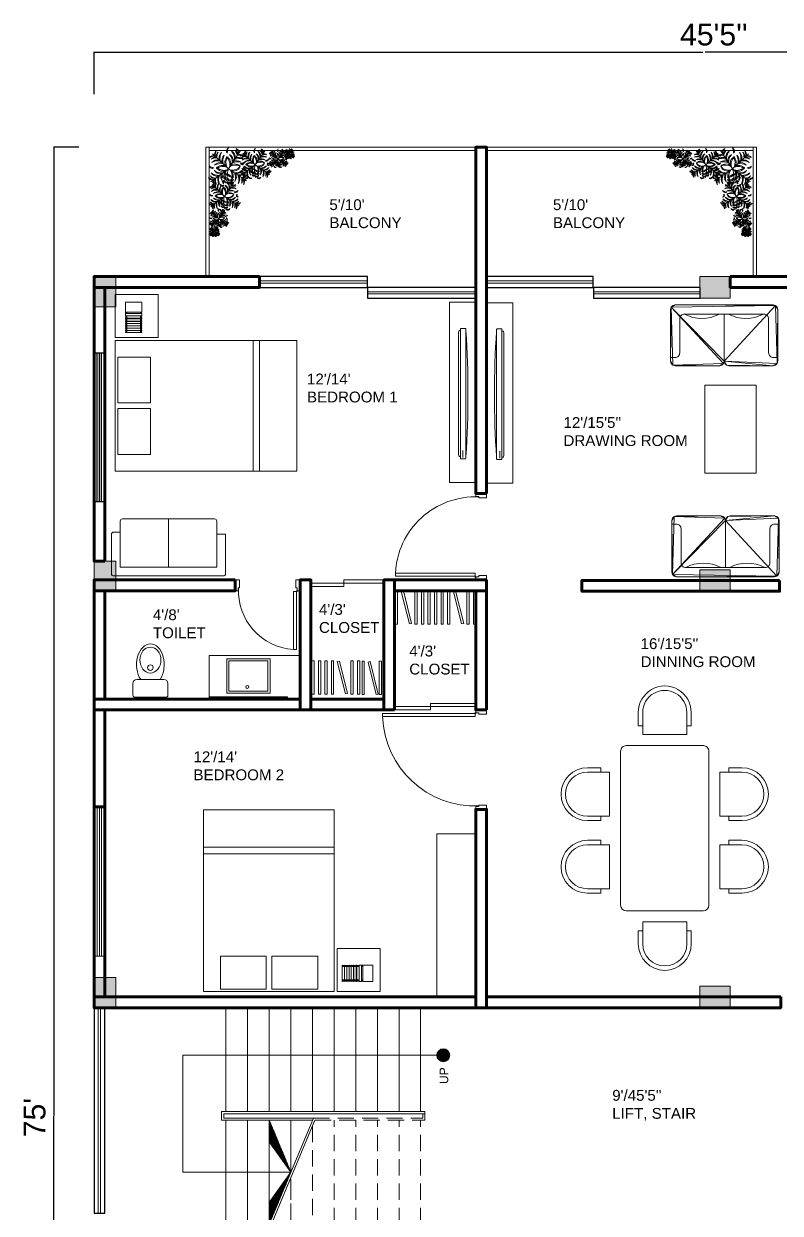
# Model space of a CAD drawing. Header units: feet. Extents: x -557 to 5700, y -423 to 603.
# Drawn here: x -557 to -208, y 53 to 603 of the extents above; entities that cross this region are included whole.
import ezdxf

# ---------------------------------------------------------------- set-up
doc = ezdxf.new("R2010")
doc.units = ezdxf.units.FT
doc.header["$LTSCALE"] = 30
doc.header["$MEASUREMENT"] = 0
doc.linetypes.add('HIDDEN', pattern=[0.375, 0.25, -0.125])
for name, color, linetype, lineweight in [('3 bed', 7, 'Continuous', 0), ('Door', 36, 'Continuous', 18), ('FINAL STRUCTURE', 250, 'Continuous', 0), ('fixture', 8, 'Continuous', 13), ('furniture', 32, 'Continuous', 5), ('NF_16.02.2022', 7, 'Continuous', 0), ('wall', 250, 'Continuous', 100), ('window', 250, 'Continuous', 0)]:
    doc.layers.add(name, color=color, linetype=linetype, lineweight=lineweight)
for name, color, linetype in [('FINAL SHEET', 7, 'Continuous'), ('FUR', 251, 'Continuous'), ('ILLUSTR-FURNITURE', 34, 'Continuous'), ('NOI THAT', 42, 'Continuous')]:
    doc.layers.add(name, color=color, linetype=linetype)
doc.layers.add('FUANITURE_FUAD', color=7, linetype='Continuous', lineweight=15, true_color=0x1a1a1a)
doc.layers.add('typical floor tree', color=7, linetype='Continuous', lineweight=0, true_color=0x5da456)
doc.styles.get("Standard").update_dxf_attribs({"font": 'arial.ttf'})
doc.dimstyles.get("Standard").update_dxf_attribs({"dimtxt": 0.18, "dimasz": 0.18, "dimexe": 0.18, "dimexo": 0.0625, "dimgap": 0.09, "dimtad": 0, "dimtih": 1, "dimtoh": 1, "dimdec": 4, "dimzin": 0, "dimdsep": 46, "dimtxsty": 'Standard', "dimcen": 0.09, "dimadec": 0, "dimazin": 0, "dimtfac": 1, "dimtdec": 4, "dimtofl": 0, "dimtmove": 0, "dimatfit": 3, "dimfxl": 1, "dimtolj": 1, "dimtzin": 0, "dimarcsym": 0})

# ---------------------------------------------------------------- blocks, each defined once
blk = doc.blocks.new('*U58')
blk.add_lwpolyline([(12498290, -555594), (12499540, -555594), (12499540, -555719), (12498290, -555719)], close=True)
at = {"lineweight": 30}
blk.add_lwpolyline([(12498290, -555594), (12498290, -555719), (12499540, -555719), (12499540, -555594)], close=True, dxfattribs=at)
at = {"layer": 'window'}
blk.add_lwpolyline([(12498290, -555644), (12498290, -555669), (12499540, -555669), (12499540, -555644)], close=True, dxfattribs=at)
blk = doc.blocks.new('*U55')
for points in [[(-750, -56.5), (-744, -56.5), (-744, -62.5), (-715, -62.5), (-715, -27.5), (-700, -27.5), (-700, 62.5), (-744, 62.5), (-744, 56.5), (-750, 56.5), (-750, 62.5), (-750, -62.5)], [(0, -56.5), (-6, -56.5), (-6, -62.5), (-35, -62.5), (-35, -27.5), (-50, -27.5), (-50, 62.5), (-6, 62.5), (-6, 56.5), (0, 56.5), (0, 62.5), (0, -62.5)], [(-707.5, -740), (-707.5, -70), (-672.5, -70), (-672.5, -740)]]:
    blk.add_lwpolyline(points, close=True)
blk.add_lwpolyline([(-707.5, -70), (-712.5, -67.5), (-715, -62.5)])
blk.add_circle((-712.5, -67.5), 5)
blk.add_arc((-712.5, -67.5), 673.7, 273.40392, 3.40392)
blk = doc.blocks.new('COMODE')
at = {"layer": 'FUANITURE_FUAD'}
for p, q in [((-9, 6.88), (-9, -6.88)), ((-1, 8.88), (-7, 8.88)), ((0, 7.88), (0, -7.88)), ((-1, -8.88), (-7, -8.88))]:
    blk.add_line(p, q, dxfattribs=at)
blk.add_circle((-14.99, 0), 1.41, dxfattribs=at)
for centre, radius, start, end in [((-7, 6.88), 2, 90, 180), ((-1, 7.88), 1, 0, 90), ((-7, -6.88), 2, 180, 270), ((-1, -7.88), 1, 270, 0)]:
    blk.add_arc(centre, radius, start, end, dxfattribs=at)
blk.add_ellipse((-16.47, 0), major_axis=(-10.53, 0), ratio=0.664933, start_param=3.923136, end_param=8.643235, dxfattribs=at)
blk.add_ellipse((-18.83, 0), major_axis=(-6.57, 0), ratio=0.809373, dxfattribs=at)
blk = doc.blocks.new('*U49')
for points in [[(-42.5, 990), (-42.5, 70), (-77.5, 70), (-77.5, 990)], [(-1000, 56.5), (-994, 56.5), (-994, 62.5), (-965, 62.5), (-965, 27.5), (-950, 27.5), (-950, -62.5), (-994, -62.5), (-994, -56.5), (-1000, -56.5), (-1000, -62.5), (-1000, 62.5)], [(0, 56.5), (-6, 56.5), (-6, 62.5), (-35, 62.5), (-35, 27.5), (-50, 27.5), (-50, -62.5), (-6, -62.5), (-6, -56.5), (0, -56.5), (0, -62.5), (0, 62.5)]]:
    blk.add_lwpolyline(points, close=True)
blk.add_lwpolyline([(-42.5, 70), (-37.5, 67.5), (-35, 62.5)])
blk.add_circle((-37.5, 67.5), 5)
blk.add_arc((-37.5, 67.5), 923.4, 92.48281, 182.48281)
blk = doc.blocks.new('*U54')
for points in [[(-1107.5, 1140), (-1107.5, 70), (-1072.5, 70), (-1072.5, 1140)], [(-1150, 56.5), (-1144, 56.5), (-1144, 62.5), (-1115, 62.5), (-1115, 27.5), (-1100, 27.5), (-1100, -62.5), (-1144, -62.5), (-1144, -56.5), (-1150, -56.5), (-1150, -62.5), (-1150, 62.5)], [(0, 56.5), (-6, 56.5), (-6, 62.5), (-35, 62.5), (-35, 27.5), (-50, 27.5), (-50, -62.5), (-6, -62.5), (-6, -56.5), (0, -56.5), (0, -62.5), (0, 62.5)]]:
    blk.add_lwpolyline(points, close=True)
blk.add_lwpolyline([(-1107.5, 70), (-1112.5, 67.5), (-1115, 62.5)])
blk.add_circle((-1112.5, 67.5), 5)
blk.add_arc((-1112.5, 67.5), 1073.2, 357.86408, 87.86408)
blk = doc.blocks.new('FURN_GEN_035')
at = {"layer": 'FUANITURE_FUAD'}
for p, q in [((-12972.6, 15074.03), (-12912.31, 15074.03)), ((-12972.6, 14990.19), (-12972.6, 15074.03)), ((-12964.86, 15072.84), (-12943.7, 15072.84)), ((-12964.86, 15057.71), (-12964.86, 15072.84)), ((-12943.7, 15072.84), (-12943.7, 15057.71)), ((-12941.09, 15072.84), (-12919.93, 15072.84)), ((-12941.09, 15057.71), (-12941.09, 15072.84)), ((-12919.93, 15072.84), (-12919.93, 15057.71)), ((-12912.31, 15074.03), (-12912.31, 14990.19)), ((-12891.1, 15074.02), (-12910.93, 15074.02)), ((-12910.93, 15074.02), (-12910.93, 15054.18)), ((-12908.63, 15069.05), (-12908.63, 15069.28)), ((-12907.59, 15069.05), (-12907.59, 15069.29)), ((-12907.59, 15069.05), (-12907.59, 15069.28)), ((-12906.55, 15069.05), (-12906.55, 15069.29)), ((-12906.55, 15069.05), (-12906.55, 15069.28)), ((-12905.5, 15069.05), (-12905.5, 15069.29)), ((-12905.5, 15069.04), (-12905.5, 15069.28)), ((-12904.46, 15069.04), (-12904.46, 15069.28)), ((-12904.46, 15069.03), (-12904.46, 15069.27)), ((-12903.42, 15069.03), (-12903.42, 15069.28)), ((-12903.27, 15069.05), (-12903.27, 15069.28)), ((-12902.23, 15069.05), (-12902.23, 15069.29)), ((-12901.9, 15069.28), (-12902.23, 15069.28)), ((-12901.9, 15069.05), (-12901.9, 15069.28)), ((-12900.86, 15069.29), (-12899.76, 15069.29)), ((-12900.86, 15069.05), (-12900.86, 15069.29)), ((-12899.76, 15061.8), (-12899.76, 15069.29)), ((-12899.2, 15069.29), (-12894.5, 15069.29)), ((-12899.2, 15069.05), (-12899.2, 15069.29)), ((-12894.5, 15069.29), (-12894.5, 15061.8)), ((-12891.1, 15054.18), (-12891.1, 15074.02)), ((-12908.63, 15069.05), (-12907.59, 15069.05)), ((-12908.63, 15062.05), (-12908.63, 15069.05)), ((-12908.63, 15068.95), (-12907.59, 15068.95)), ((-12908.63, 15068.86), (-12907.59, 15068.86)), ((-12908.63, 15068.77), (-12907.59, 15068.77)), ((-12908.63, 15068.69), (-12907.59, 15068.69)), ((-12908.63, 15068.64), (-12907.59, 15068.64)), ((-12907.59, 15069.05), (-12906.55, 15069.05)), ((-12907.59, 15062.05), (-12907.59, 15069.05)), ((-12907.59, 15069.05), (-12907.59, 15062.05)), ((-12907.59, 15068.95), (-12906.55, 15068.95)), ((-12907.59, 15068.86), (-12906.55, 15068.86)), ((-12907.59, 15068.77), (-12906.55, 15068.77)), ((-12907.59, 15068.69), (-12906.55, 15068.69)), ((-12907.59, 15068.64), (-12906.55, 15068.64)), ((-12906.55, 15069.05), (-12905.5, 15069.05)), ((-12906.55, 15062.05), (-12906.55, 15069.05)), ((-12906.55, 15069.05), (-12906.55, 15062.05)), ((-12906.55, 15068.95), (-12905.5, 15068.95)), ((-12906.55, 15068.86), (-12905.5, 15068.86)), ((-12906.55, 15068.77), (-12905.5, 15068.77)), ((-12906.55, 15068.69), (-12905.5, 15068.69)), ((-12906.55, 15068.64), (-12905.5, 15068.64)), ((-12905.5, 15069.05), (-12905.5, 15062.05)), ((-12905.5, 15069.04), (-12904.46, 15069.04)), ((-12905.5, 15062.04), (-12905.5, 15069.04)), ((-12905.5, 15068.94), (-12904.46, 15068.94)), ((-12905.5, 15068.85), (-12904.46, 15068.85)), ((-12905.5, 15068.76), (-12904.46, 15068.76)), ((-12905.5, 15068.68), (-12904.46, 15068.68)), ((-12905.5, 15068.63), (-12904.46, 15068.63)), ((-12904.46, 15069.04), (-12904.46, 15062.04)), ((-12904.46, 15069.03), (-12903.42, 15069.03)), ((-12904.46, 15062.03), (-12904.46, 15069.03)), ((-12904.46, 15068.94), (-12903.42, 15068.94)), ((-12904.46, 15068.84), (-12903.42, 15068.84)), ((-12904.46, 15068.75), (-12903.42, 15068.75)), ((-12904.46, 15068.67), (-12903.42, 15068.67)), ((-12904.46, 15068.62), (-12903.42, 15068.62)), ((-12903.42, 15069.03), (-12903.42, 15062.03)), ((-12903.27, 15069.05), (-12902.23, 15069.05)), ((-12903.27, 15062.05), (-12903.27, 15069.05)), ((-12903.27, 15068.95), (-12902.23, 15068.95)), ((-12903.27, 15068.86), (-12902.23, 15068.86)), ((-12903.27, 15068.77), (-12902.23, 15068.77)), ((-12903.27, 15068.69), (-12902.23, 15068.69)), ((-12903.27, 15068.64), (-12902.23, 15068.64)), ((-12902.23, 15069.05), (-12902.23, 15062.05)), ((-12901.9, 15069.05), (-12900.86, 15069.05)), ((-12901.9, 15062.05), (-12901.9, 15069.05)), ((-12901.9, 15068.95), (-12900.86, 15068.95)), ((-12901.9, 15068.86), (-12900.86, 15068.86)), ((-12901.9, 15068.77), (-12900.86, 15068.77)), ((-12901.9, 15068.69), (-12900.86, 15068.69)), ((-12901.9, 15068.64), (-12900.86, 15068.64)), ((-12900.86, 15069.05), (-12900.86, 15062.05)), ((-12899.76, 15069.05), (-12899.2, 15069.05)), ((-12899.76, 15068.95), (-12899.2, 15068.95)), ((-12899.76, 15068.86), (-12899.2, 15068.86)), ((-12899.76, 15068.77), (-12899.2, 15068.77)), ((-12899.76, 15068.69), (-12899.2, 15068.69)), ((-12899.76, 15068.64), (-12899.2, 15068.64)), ((-12899.2, 15069.05), (-12899.2, 15062.05)), ((-12908.63, 15062.37), (-12907.59, 15062.37)), ((-12908.63, 15062.28), (-12907.59, 15062.28)), ((-12908.63, 15062.2), (-12907.59, 15062.2)), ((-12908.63, 15062.13), (-12907.59, 15062.13)), ((-12908.63, 15062.05), (-12908.63, 15061.81)), ((-12907.59, 15062.05), (-12908.63, 15062.05)), ((-12907.59, 15062.37), (-12906.55, 15062.37)), ((-12907.59, 15062.28), (-12906.55, 15062.28)), ((-12907.59, 15062.2), (-12906.55, 15062.2)), ((-12907.59, 15062.13), (-12906.55, 15062.13)), ((-12906.55, 15062.05), (-12907.59, 15062.05)), ((-12907.59, 15062.05), (-12907.59, 15061.81)), ((-12907.59, 15062.05), (-12907.59, 15061.8)), ((-12906.55, 15062.37), (-12905.5, 15062.37)), ((-12906.55, 15062.28), (-12905.5, 15062.28)), ((-12906.55, 15062.2), (-12905.5, 15062.2)), ((-12906.55, 15062.13), (-12905.5, 15062.13)), ((-12905.5, 15062.05), (-12906.55, 15062.05)), ((-12906.55, 15062.05), (-12906.55, 15061.81)), ((-12906.55, 15062.05), (-12906.55, 15061.8)), ((-12905.5, 15062.36), (-12904.46, 15062.36)), ((-12905.5, 15062.27), (-12904.46, 15062.27)), ((-12905.5, 15062.19), (-12904.46, 15062.19)), ((-12905.5, 15062.12), (-12904.46, 15062.12)), ((-12905.5, 15062.05), (-12905.5, 15061.8)), ((-12904.46, 15062.04), (-12905.5, 15062.04)), ((-12905.5, 15062.04), (-12905.5, 15061.8)), ((-12904.46, 15062.35), (-12903.42, 15062.35)), ((-12904.46, 15062.27), (-12903.42, 15062.27)), ((-12904.46, 15062.19), (-12903.42, 15062.19)), ((-12904.46, 15062.11), (-12903.42, 15062.11)), ((-12904.46, 15062.04), (-12904.46, 15061.8)), ((-12903.42, 15062.03), (-12904.46, 15062.03)), ((-12904.46, 15062.03), (-12904.46, 15061.8)), ((-12903.42, 15062.03), (-12903.42, 15061.79)), ((-12903.27, 15062.37), (-12902.23, 15062.37)), ((-12903.27, 15062.28), (-12902.23, 15062.28)), ((-12903.27, 15062.2), (-12902.23, 15062.2)), ((-12903.27, 15062.13), (-12902.23, 15062.13)), ((-12902.23, 15062.05), (-12903.27, 15062.05)), ((-12903.27, 15062.05), (-12903.27, 15061.81)), ((-12902.23, 15062.05), (-12902.23, 15061.8)), ((-12901.9, 15061.81), (-12902.23, 15061.81)), ((-12901.9, 15062.37), (-12900.86, 15062.37)), ((-12901.9, 15062.28), (-12900.86, 15062.28)), ((-12901.9, 15062.2), (-12900.86, 15062.2)), ((-12901.9, 15062.13), (-12900.86, 15062.13)), ((-12900.86, 15062.05), (-12901.9, 15062.05)), ((-12901.9, 15062.05), (-12901.9, 15061.81)), ((-12900.86, 15062.05), (-12900.86, 15061.8)), ((-12899.76, 15061.8), (-12900.86, 15061.8)), ((-12899.76, 15062.37), (-12899.2, 15062.37)), ((-12899.76, 15062.28), (-12899.2, 15062.28)), ((-12899.76, 15062.2), (-12899.2, 15062.2)), ((-12899.76, 15062.13), (-12899.2, 15062.13)), ((-12899.2, 15062.05), (-12899.76, 15062.05)), ((-12899.2, 15062.05), (-12899.2, 15061.8)), ((-12899.2, 15061.8), (-12894.5, 15061.8)), ((-12943.7, 15057.71), (-12964.86, 15057.71)), ((-12919.93, 15057.71), (-12941.09, 15057.71)), ((-12910.93, 15054.18), (-12891.1, 15054.18)), ((-12972.6, 15010.37), (-12912.31, 15010.37)), ((-12912.31, 15010.37), (-12912.31, 14990.19)), ((-12972.6, 15007.43), (-12912.31, 15007.43)), ((-12912.31, 14990.19), (-12972.6, 14990.19)), ((-12912.31, 14990.19), (-12972.31, 14990.19))]:
    blk.add_line(p, q, dxfattribs=at)
for centre, radius, start, end in [((-12908.12, 15070.11), 0.974, 238.0516, 302.8415), ((-12907.08, 15070.11), 0.974, 238.0516, 302.8415), ((-12906.03, 15070.11), 0.974, 238.0516, 302.8415), ((-12904.99, 15070.1), 0.974, 238.0516, 302.8415), ((-12903.94, 15070.09), 0.974, 238.0516, 302.8415), ((-12902.76, 15070.11), 0.974, 238.0516, 302.8415), ((-12901.39, 15070.11), 0.974, 238.0516, 302.8415), ((-12899.48, 15070.27), 1.01, 254.0831, 285.9169), ((-12908.12, 15060.99), 0.974, 57.1585, 121.9484), ((-12907.08, 15060.99), 0.974, 57.1585, 121.9484), ((-12906.03, 15060.99), 0.974, 57.1585, 121.9484), ((-12904.99, 15060.98), 0.974, 57.1585, 121.9484), ((-12903.94, 15060.97), 0.974, 57.1585, 121.9484), ((-12902.76, 15060.99), 0.974, 57.1585, 121.9484), ((-12901.39, 15060.99), 0.974, 57.1585, 121.9484), ((-12899.47, 15060.61), 1.22, 77.4657, 103.6808)]:
    blk.add_arc(centre, radius, start, end, dxfattribs=at)
blk = doc.blocks.new('*U44')
at = {"color": 0, "linetype": 'Continuous'}
mesh = blk.add_polyface(dxfattribs=at)
corners = [(-28.67, 28.59), (-0.33, -1.91), (0, -0.66), (-28.67, 28.59), (-27.75, -2.83), (-0.33, -1.91), (0, -0.66), (27.75, 29.5), (-28.67, 28.59), (0, -0.66), (28.67, -1.91), (27.75, 29.5), (-27.75, -2.83), (-2.5, -3.16), (-0.33, -1.91), (-28.67, 28.59), (-29, -0.66), (-27.75, -2.83), (27.75, 29.5), (-26.5, 29.84), (-28.67, 28.59), (28.67, -1.91), (29, 27.34), (27.75, 29.5), (0, -0.66), (26.5, -3.16), (28.67, -1.91), (0, -0.66), (1.25, -2.83), (26.5, -3.16), (-2.5, -3.16), (-1.25, -2.83), (-0.33, -1.91), (-27.75, -2.83), (-26.5, -3.16), (-2.5, -3.16), (-29, -0.66), (-28.67, -1.91), (-27.75, -2.83), (-28.67, 28.59), (-29, 27.34), (-29, -0.66), (-26.5, 29.84), (-27.75, 29.5), (-28.67, 28.59), (27.75, 29.5), (26.5, 29.84), (-26.5, 29.84), (29, 27.34), (28.67, 28.59), (27.75, 29.5), (28.67, -1.91), (29, -0.66), (29, 27.34), (26.5, -3.16), (27.75, -2.83), (28.67, -1.91), (1.25, -2.83), (2.5, -3.16), (26.5, -3.16), (0, -0.66), (0.33, -1.91), (1.25, -2.83)]
mesh.append_faces([[corners[k] for k in face] for face in [(3, 4, 5), (6, 7, 8), (9, 10, 11), (12, 13, 14), (15, 16, 17), (18, 19, 20), (21, 22, 23), (24, 25, 26), (27, 28, 29)]], dxfattribs={"vtx0": -1, "vtx1": -1, "vtx2": -1, "color": 0})
mesh.append_faces([[corners[k] for k in face] for face in [(0, 1, 2)]], dxfattribs={"vtx0": -1, "vtx2": -1, "color": 0})
mesh.append_faces([[corners[k] for k in face] for face in [(30, 31, 32), (33, 34, 35), (36, 37, 38), (39, 40, 41), (42, 43, 44), (45, 46, 47), (48, 49, 50), (51, 52, 53), (54, 55, 56), (57, 58, 59), (60, 61, 62)]], dxfattribs={"vtx2": -1, "color": 0})
blk = doc.blocks.new('so')
at = {"layer": 'FUANITURE_FUAD'}
blk.add_lwpolyline([(-28.48, 29), (-28.48, 26.5, 0.414214), (-25.98, 24), (-7.5, 24, -0.414214), (-5, 21.5), (-5, -21.5, -0.414214), (-7.5, -24), (-25.98, -24, 0.414214), (-28.48, -26.5), (-28.48, -29)], format="xyb", dxfattribs=at)
blk.add_lwpolyline([(-30.5, 0), (-5, 0)], dxfattribs=at)
for centre in [(12.21, 12.01), (12.21, -11.71)]:
    blk.add_arc(centre, 19.63, 151.25138, 208.74862, dxfattribs=at)
at = {"layer": 'FUANITURE_FUAD', "rotation": 270}
blk.add_blockref('*U44', (-29.84, 0), dxfattribs=at)
blk = doc.blocks.new('A$C3F0C2877')
at = {"layer": 'FUANITURE_FUAD', "linetype": 'Continuous'}
for p, q in [((700, 1640), (700, 1520)), ((740, 1640), (740, 1440)), ((1140, 1440), (1140, 1640)), ((1180, 1520), (1180, 1640)), ((1358, 1640), (1358, 1520)), ((1398, 1640), (1398, 1440)), ((1798, 1440), (1798, 1640)), ((1838, 1520), (1838, 1640)), ((700, 1520), (740, 1520)), ((1140, 1520), (1180, 1520)), ((1358, 1520), (1398, 1520)), ((1798, 1520), (1838, 1520)), ((740, 1440), (1140, 1440)), ((1398, 1440), (1798, 1440)), ((1988, 1340), (590, 1340)), ((540, 1290), (540, 590)), ((2038, 590), (2038, 1290)), ((240, 1180), (360, 1180)), ((240, 1140), (440, 1140)), ((360, 1180), (360, 1140)), ((440, 1140), (440, 740)), ((2139, 1140), (2139, 740)), ((2339, 1140), (2139, 1140)), ((2339, 1180), (2219, 1180)), ((2219, 1180), (2219, 1140)), ((440, 740), (240, 740)), ((360, 700), (240, 700)), ((360, 740), (360, 700)), ((2139, 740), (2339, 740)), ((2219, 740), (2219, 700)), ((2219, 700), (2339, 700)), ((590, 540), (1988, 540)), ((740, 440), (1140, 440)), ((740, 240), (740, 440)), ((1140, 440), (1140, 240)), ((1398, 440), (1798, 440)), ((1398, 240), (1398, 440)), ((1798, 440), (1798, 240)), ((700, 360), (740, 360)), ((700, 240), (700, 360)), ((1140, 360), (1180, 360)), ((1180, 360), (1180, 240)), ((1358, 360), (1398, 360)), ((1358, 240), (1358, 360)), ((1798, 360), (1838, 360)), ((1838, 360), (1838, 240))]:
    blk.add_line(p, q, dxfattribs=at)
for centre, radius, start, end in [((940, 1640), 240, 0, 180), ((940, 1640), 200, 0, 180), ((1598, 1640), 240, 0, 180), ((1598, 1640), 200, 0, 180), ((590, 1290), 50, 90, 180), ((1988, 1290), 50, 0, 90), ((240, 940), 240, 90, 270), ((240, 940), 200, 90, 270), ((2339, 940), 240, 270, 90), ((2339, 940), 200, 270, 90), ((590, 590), 50, 180, 270), ((1988, 590), 50, 270, 0), ((940, 240), 240, 180, 0), ((940, 240), 200, 180, 0), ((1598, 240), 240, 180, 0), ((1598, 240), 200, 180, 0)]:
    blk.add_arc(centre, radius, start, end, dxfattribs=at)
blk = doc.blocks.new('bbbbbb')
at = {"layer": 'FUANITURE_FUAD'}
for p, q in [((59957.37, -243713.48), (59957.64, -243712.57)), ((59957.37, -243713.48), (59957.37, -243768.97)), ((59958.37, -243712.57), (59957.64, -243712.57)), ((59960.53, -243711.53), (59958.37, -243711.53)), ((59958.37, -243711.53), (59958.37, -243770.92)), ((59960.53, -243711.53), (59960.79, -243711.79)), ((59960.79, -243711.79), (59960.79, -243770.65)), ((59959.33, -243770.25), (59959.33, -243767.1)), ((59957.37, -243768.97), (59957.64, -243769.88)), ((59958.37, -243769.88), (59957.64, -243769.88)), ((59960.53, -243770.92), (59958.37, -243770.92)), ((59960.53, -243770.92), (59960.79, -243770.65))]:
    blk.add_line(p, q, dxfattribs=at)
blk.add_lwpolyline([(59953.28, -243699.67), (59965.28, -243699.67), (59965.28, -243781.67), (59953.28, -243781.67)], close=True, dxfattribs=at)
blk.add_arc((59516.08, -243741.22), 445.63, 356.3132, 3.6868, dxfattribs=at)
blk = doc.blocks.new('FURN_GEN_054')
at = {"layer": 'FUANITURE_FUAD'}
for p, q in [((-12352.25, 14910.99), (-12352.25, 14928.99)), ((-12351.25, 14929.99), (-12301.25, 14929.99)), ((-12300.25, 14910.99), (-12300.25, 14928.99)), ((-12348.25, 14925.99), (-12304.25, 14925.99)), ((-12348.25, 14904.99), (-12348.25, 14925.99)), ((-12326.25, 14925.99), (-12326.25, 14903.99)), ((-12304.25, 14925.99), (-12304.25, 14904.99)), ((-12300.25, 14910.99), (-12304.25, 14910.99)), ((-12348.25, 14909.99), (-12351.25, 14909.99)), ((-12305.25, 14903.99), (-12347.25, 14903.99))]:
    blk.add_line(p, q, dxfattribs=at)
for centre, start, end in [((-12351.25, 14928.99), 90, 180), ((-12301.25, 14928.99), 0, 90), ((-12351.25, 14910.99), 180, 270), ((-12347.25, 14904.99), 180, 270), ((-12305.25, 14904.99), 270, 0)]:
    blk.add_arc(centre, 1, start, end, dxfattribs=at)
blk = doc.blocks.new('*U59')
blk.add_lwpolyline([(12498307, -555594), (12499540, -555594), (12499540, -555719), (12498307, -555719)], close=True)
at = {"lineweight": 30}
blk.add_lwpolyline([(12498307, -555594), (12498307, -555719), (12499540, -555719), (12499540, -555594)], close=True, dxfattribs=at)
at = {"layer": 'window'}
blk.add_lwpolyline([(12498307, -555644), (12498307, -555669), (12499540, -555669), (12499540, -555644)], close=True, dxfattribs=at)
blk = doc.blocks.new('try')
at = {"layer": 'typical floor tree'}
for points in [[(425.7, -1129.42), (423.29, -1143.11)], [(425.7, -1156.8), (423.29, -1143.11)]]:
    blk.add_lwpolyline(points, dxfattribs=at)
at = {"layer": 'typical floor tree', "extrusion": (-0.173648, -0.984808, 0), "elevation": 1052.24}
blk.add_lwpolyline([(601.46, 0), (615.35, 0)], dxfattribs=at)
at = {"layer": 'typical floor tree', "extrusion": (-3.60919e-12, -1, 0), "elevation": 1143.11}
blk.add_lwpolyline([(437.19, 0), (423.29, 0)], dxfattribs=at)
at = {"layer": 'typical floor tree'}
for centre, radius, start, end in [((415.74, -1134.66), 1.6, 229.742, 348.74753), ((414.47, -1132.5), 3.48, 274.61802, 318.21064), ((421.54, -1132.95), 3.21, 160.37567, 223.71003), ((425.69, -1131.04), 7.22, 186.62064, 215.92372), ((417.14, -1141.33), 7.45, 21.37119, 65.03657), ((419.93, -1139.01), 4.44, 15.24891, 85.39371), ((420.37, -1136.52), 4.44, 15.24891, 85.39371), ((417.58, -1138.84), 7.45, 21.37119, 65.03657), ((422.27, -1133.97), 3.21, 26.28997, 89.62433), ((419.06, -1137.22), 7.22, 34.07628, 63.37936), ((430.11, -1141.05), 7.45, 94.96343, 138.62881), ((428.28, -1137.91), 4.44, 74.60629, 144.75109), ((429.28, -1139.02), 7.22, 96.62064, 125.92372), ((427.37, -1134.87), 3.21, 70.37567, 133.71003), ((429.53, -1137.56), 7.22, 96.62064, 125.92372), ((427.62, -1133.41), 3.21, 70.37567, 133.71003), ((425.55, -1131.3), 7.22, 314.07628, 343.37936), ((429.3, -1133.9), 3.21, 306.28997, 9.62433), ((412.65, -1143.86), 3.21, 116.28997, 179.62433), ((415.9, -1147.08), 7.22, 124.07628, 153.37936), ((413.55, -1138.77), 3.21, 160.37567, 223.71003), ((417.7, -1136.86), 7.22, 186.62064, 215.92372), ((414.15, -1144.12), 3.21, 116.28997, 179.62433), ((417.39, -1147.34), 7.22, 124.07628, 153.37936), ((415.04, -1139.03), 3.21, 160.37567, 223.71003), ((419.2, -1137.12), 7.22, 186.62064, 215.92372), ((416.69, -1146.03), 4.44, 105.24891, 175.39371), ((419.02, -1148.82), 7.45, 111.37119, 155.03657), ((418.09, -1138.11), 4.44, 164.60629, 234.75109), ((421.23, -1136.29), 7.45, 184.96343, 228.62881), ((419.18, -1146.47), 4.44, 105.24891, 175.39371), ((421.51, -1149.26), 7.45, 111.37119, 155.03657), ((409.73, -1136.65), 15.02, 293.3415, 334.52279), ((420.58, -1138.55), 4.44, 164.60629, 234.75109), ((423.72, -1136.73), 7.45, 184.96343, 228.62881), ((421.26, -1147.11), 4.33, 83.42594, 183.63458), ((423.21, -1149.28), 6.55, 101.66646, 163.18779), ((422.75, -1138.66), 4.33, 156.36542, 256.57406), ((425.33, -1137.29), 6.55, 176.81221, 238.33354), ((419.29, -1141.09), 4.33, 353.42594, 93.63458), ((417.12, -1143.04), 6.55, 11.66646, 73.18779), ((427.74, -1142.58), 4.33, 66.36542, 166.57406), ((429.11, -1145.15), 6.55, 86.81221, 148.33354), ((429.67, -1143.54), 7.45, 94.96343, 138.62881), ((427.84, -1140.4), 4.44, 74.60629, 144.75109), ((422.29, -1137.02), 6.55, 291.66646, 353.18779), ((422.29, -1149.2), 6.55, 6.81221, 68.33354), ((424.59, -1138.82), 4.33, 273.42594, 13.63458), ((424.59, -1147.4), 4.33, 346.36542, 86.57406), ((423.97, -1136.75), 7.45, 301.37119, 345.03657), ((423.97, -1149.47), 7.45, 14.96343, 58.62881), ((426.74, -1139.09), 4.44, 295.24891, 5.39371), ((426.74, -1147.13), 4.44, 354.60629, 64.75109), ((426.5, -1136.75), 7.45, 301.37119, 345.03657), ((426.5, -1149.47), 7.45, 14.96343, 58.62881), ((429.27, -1139.09), 4.44, 295.24891, 5.39371), ((429.27, -1147.13), 4.44, 354.60629, 64.75109), ((428.36, -1137.92), 7.22, 314.07628, 343.37936), ((428.36, -1148.3), 7.22, 16.62064, 45.92372), ((432.11, -1140.52), 3.21, 306.28997, 9.62433), ((432.11, -1145.7), 3.21, 350.37567, 53.71003), ((429.89, -1137.92), 7.22, 314.07628, 343.37936), ((429.89, -1148.3), 7.22, 16.62064, 45.92372), ((433.64, -1140.52), 3.21, 306.28997, 9.62433), ((433.64, -1145.7), 3.21, 350.37567, 53.71003), ((414.54, -1148.12), 1.58, 147.14675, 282.94225), ((415.43, -1147.2), 2.23, 181.34604, 264.81551), ((416.8, -1148.12), 1.58, 147.14675, 282.94225), ((417.7, -1147.2), 2.23, 181.34604, 264.81551), ((418.3, -1146.28), 2.13, 171.02374, 311.12558), ((419.32, -1144.43), 3.47, 205.90295, 276.24636), ((422.6, -1134.28), 11.74, 241.86096, 264.59926), ((420.16, -1142.8), 3.6, 210.63277, 288.55233), ((418.82, -1149.3), 1.6, 191.25247, 310.258), ((420.09, -1147.13), 3.48, 221.78936, 265.38198), ((417.12, -1143.19), 6.55, 286.81221, 348.33354), ((419.29, -1145.14), 4.33, 266.36542, 6.57406), ((421.46, -1147.17), 2.42, 205.59661, 305.01346), ((423.76, -1142.26), 6.95, 234.10583, 262.42413), ((417.14, -1144.89), 7.45, 294.96343, 338.62881), ((419.93, -1147.21), 4.44, 274.60629, 344.75109), ((417.58, -1147.38), 7.45, 294.96343, 338.62881), ((420.37, -1149.7), 4.44, 274.60629, 344.75109), ((422.77, -1145.79), 1.56, 194.87212, 335.77425), ((423.12, -1144.54), 2.17, 221.33057, 299.56023), ((429.11, -1141.07), 6.55, 211.66646, 273.18779), ((427.74, -1143.65), 4.33, 193.42594, 293.63458), ((429.67, -1142.68), 7.45, 221.37119, 265.03657), ((427.84, -1145.82), 4.44, 215.24891, 285.39371), ((430.11, -1145.17), 7.45, 221.37119, 265.03657), ((428.28, -1148.31), 4.44, 215.24891, 285.39371), ((432.06, -1148.95), 1.6, 191.25247, 310.258), ((433.33, -1146.78), 3.48, 221.78936, 265.38198), ((419.35, -1152.61), 1.6, 191.25247, 310.258), ((420.61, -1150.44), 3.48, 221.78936, 265.38198), ((419.06, -1149), 7.22, 296.62064, 325.92372), ((422.27, -1152.25), 3.21, 270.37567, 333.71003), ((419.32, -1150.49), 7.22, 296.62064, 325.92372), ((422.53, -1153.73), 3.21, 270.37567, 333.71003), ((429.28, -1147.2), 7.22, 234.07628, 263.37936), ((427.37, -1151.35), 3.21, 226.28997, 289.62433), ((429.54, -1148.68), 7.22, 234.07628, 263.37936), ((427.63, -1152.83), 3.21, 226.28997, 289.62433)]:
    blk.add_arc(centre, radius, start, end, dxfattribs=at)
blk = doc.blocks.new('A$C6f6bd648')
at = {"layer": 'typical floor tree', "lineweight": 5, "xscale": 4.719044053954994, "yscale": 4.719044053954994, "zscale": 4.719044053954994, "rotation": 223.5776807208741}
blk.add_blockref('try', (5172, -2514), dxfattribs=at)
blk = doc.blocks.new('3 bed final')
for p, q in [((15691770, 1444897), (15691770, 1443014)), ((15695608, 1444428), (15695732, 1444428)), ((15695645, 1442702), (15695645, 1444428)), ((15695670, 1442702), (15695670, 1444428)), ((15695695, 1442702), (15695695, 1444428)), ((15691770, 1443014), (15691320, 1443014))]:
    blk.add_line(p, q)
at = {"layer": 'fixture'}
blk.add_circle((15693961, 1441315, 64), 17.5, dxfattribs=at)
at = {"layer": 'FUANITURE_FUAD'}
for points in [[(15692411, 1441019), (15692411, 1441404), (15692437, 1441404), (15692437, 1441019)], [(15692541, 1441022), (15692447, 1441397), (15692471, 1441402), (15692566, 1441027)], [(15692609, 1441019), (15692609, 1441404), (15692634, 1441404), (15692634, 1441019)], [(15692662, 1441013), (15692662, 1441398), (15692687, 1441398), (15692687, 1441013)], [(15692739, 1441013), (15692739, 1441398), (15692764, 1441398), (15692764, 1441013)], [(15692896, 1441016), (15692802, 1441391), (15692826, 1441396), (15692921, 1441021)], [(15692964, 1441013), (15692964, 1441398), (15692989, 1441398), (15692989, 1441013)], [(15693038, 1441013), (15693038, 1441398), (15693064, 1441398), (15693064, 1441013)], [(15693113, 1441013), (15693113, 1441398), (15693138, 1441398), (15693138, 1441013)], [(15693190, 1441013), (15693190, 1441398), (15693215, 1441398), (15693215, 1441013)], [(15691320, 1440204), (15691320, 1440588), (15691345, 1440588), (15691345, 1440204)], [(15691397, 1440204), (15691397, 1440588), (15691422, 1440588), (15691422, 1440204)], [(15691554, 1440206), (15691460, 1440581), (15691484, 1440586), (15691579, 1440211)], [(15691622, 1440204), (15691622, 1440588), (15691647, 1440588), (15691647, 1440204)], [(15691696, 1440204), (15691696, 1440588), (15691722, 1440588), (15691722, 1440204)], [(15691771, 1440204), (15691771, 1440588), (15691796, 1440588), (15691796, 1440204)], [(15691848, 1440204), (15691848, 1440588), (15691873, 1440588), (15691873, 1440204)], [(15691922, 1440204), (15691922, 1440588), (15691947, 1440588), (15691947, 1440204)], [(15691999, 1440204), (15691999, 1440588), (15692024, 1440588), (15692024, 1440204)], [(15692156, 1440206), (15692062, 1440581), (15692086, 1440586), (15692181, 1440211)], [(15692224, 1440204), (15692224, 1440588), (15692249, 1440588), (15692249, 1440204)], [(15688080, 1437827), (15688080, 1438845), (15688673, 1438845), (15688673, 1437827)]]:
    blk.add_lwpolyline(points, close=True, dxfattribs=at)
blk.add_lwpolyline([(15694401, 1441451), (15694401, 1440951), (15693351, 1440951), (15693351, 1441451)], dxfattribs=at)
at = {"layer": 'FUANITURE_FUAD', "ltscale": 15, "elevation": 64}
blk.add_lwpolyline([(15694398, 1441443), (15693498, 1441443), (15693498, 1441430), (15694398, 1441430)], close=True, dxfattribs=at)
at = {"layer": 'FUANITURE_FUAD', "elevation": 64}
for points in [[(15694198, 1441389), (15694198, 1440989), (15693698, 1440989), (15693698, 1441389)], [(15694173, 1441364), (15694173, 1441014), (15693723, 1441014), (15693723, 1441364)]]:
    blk.add_lwpolyline(points, close=True, dxfattribs=at)
at = {"layer": 'wall'}
for points in [[(15687795, 1444897), (15687795, 1445022), (15691195, 1445022), (15691195, 1444897)], [(15691195, 1445022), (15691320, 1445022), (15691320, 1442731), (15691195, 1442731)], [(15691320, 1444897), (15691320, 1445022), (15695732, 1445022), (15695732, 1444897)], [(15695608, 1444897), (15695732, 1444897), (15695732, 1442702), (15695608, 1442702)], [(15695608, 1442702), (15695732, 1442702), (15695732, 1441581), (15695608, 1441581)], [(15691195, 1441581), (15691320, 1441581), (15691320, 1440204), (15691195, 1440204)], [(15692258, 1441581), (15692383, 1441581), (15692383, 1440079), (15692258, 1440079)], [(15692383, 1441456), (15692383, 1441581), (15693226, 1441581), (15693226, 1441456)], [(15693226, 1441581), (15693351, 1441581), (15693351, 1440079), (15693226, 1440079)], [(15693351, 1441456), (15693351, 1441581), (15695732, 1441581), (15695732, 1441456)], [(15695608, 1441456), (15695732, 1441456), (15695732, 1440204), (15695608, 1440204)], [(15687808, 1440085), (15687808, 1440210), (15690093, 1440210), (15690093, 1440085)], [(15691195, 1440079), (15691195, 1440204), (15692258, 1440204), (15692258, 1440079)], [(15694101, 1440079), (15694101, 1440204), (15695732, 1440204), (15695732, 1440079)], [(15695608, 1439860), (15695732, 1439860), (15695732, 1436697), (15695608, 1436697)], [(15691195, 1439079), (15691320, 1439079), (15691320, 1435078), (15691195, 1435078)], [(15688379, 1436572), (15688379, 1436697), (15686645, 1436697), (15686645, 1436572)], [(15693820, 1436572), (15693820, 1436697), (15695732, 1436697), (15695732, 1436572)]]:
    blk.add_lwpolyline(points, close=True, dxfattribs=at)
at = {"layer": 'window'}
for points in [[(15691844, 1441543), (15691844, 1441506), (15691320, 1441506), (15691320, 1441543)], [(15692258, 1441581), (15692258, 1441543), (15691844, 1441543), (15691844, 1441581)], [(15692845, 1440116), (15692845, 1440079), (15692383, 1440079), (15692383, 1440116)], [(15693226, 1440154), (15693226, 1440116), (15692845, 1440116), (15692845, 1440154)], [(15688076, 1435078), (15688114, 1435078), (15688114, 1436572), (15688076, 1436572)], [(15694401, 1435078), (15694439, 1435078), (15694439, 1436572), (15694401, 1436572)], [(15688114, 1435116), (15688114, 1435078), (15691195, 1435078), (15691195, 1435116)], [(15691320, 1435116), (15691320, 1435078), (15694401, 1435078), (15694401, 1435116)]]:
    blk.add_lwpolyline(points, close=True, dxfattribs=at)
at = {"yscale": 25.40000000000006, "zscale": 25.40000000000006}
for p, xscale, rotation in [((14168077, -4753095), -25.40000000000006, 180.0000000000001), ((17214438, -4753102), 25.40000000000006, 179.9999999999999)]:
    blk.add_blockref('bbbbbb', p, dxfattribs=dict(at, xscale=xscale, rotation=rotation))
blk.add_blockref('A$C6f6bd648', (15689053, 1435140))
at = {"xscale": -1}
blk.add_blockref('A$C6f6bd648', (15693480, 1435140), dxfattribs=at)
at = {"layer": 'Door'}
for name, p, xscale, rotation in [('*U54', (15691258, 1442731), -1.000000000000002, 270), ('*U55', (15694101, 1440141), -1, 180), ('*U49', (15691258, 1440079), -1.000000000000002, 270)]:
    blk.add_blockref(name, p, dxfattribs=dict(at, xscale=xscale, rotation=rotation))
at = {"layer": 'FUR', "xscale": -22.81750471685091, "yscale": 22.81750471685091, "zscale": 22.81750471685087, "rotation": 270}
blk.add_blockref('COMODE', (15695081, 1441434), dxfattribs=at)
at = {"layer": 'furniture', "yscale": 21.41216843946461, "rotation": 270}
for p, xscale, zscale in [((15688434, 1440043), -21.41216843946461, 21.41216843946459), ((15688449, 1436898), 21.41216843946461, 21.41216843946461)]:
    blk.add_blockref('so', p, dxfattribs=dict(at, xscale=xscale, zscale=zscale))
at = {"layer": 'ILLUSTR-FURNITURE'}
for name, p, xscale, yscale, zscale in [('FURN_GEN_035', (15369507, 1067238), -25.04963851599005, 25.04963851599005, 25.04963851598997), ('FURN_GEN_054', (15382367, 1061516), -25.35278301872339, 25.35278301872339, 25.35278301872313)]:
    blk.add_blockref(name, p, dxfattribs=dict(at, xscale=xscale, yscale=yscale, zscale=zscale))
at = {"layer": 'ILLUSTR-FURNITURE', "xscale": 25.04963851599006, "yscale": 25.04963851599006, "zscale": 25.04963851599006, "rotation": 270}
blk.add_blockref('FURN_GEN_035', (15317889, 1113864), dxfattribs=at)
at = {"layer": 'NF_16.02.2022'}
for name, p in [('*U59', (3190421, 1992416)), ('*U58', (3193030, 1992416)), ('*U59', (3191655, 1992291)), ('*U58', (3194280, 1992291))]:
    blk.add_blockref(name, p, dxfattribs=at)
at = {"layer": 'NOI THAT', "linetype": 'Continuous', "xscale": 1.274400609046484, "yscale": 1.274400609046484, "zscale": 1.274400609046484, "rotation": 270}
blk.add_blockref('A$C3F0C2877', (15687938, 1444591, 32), dxfattribs=at)
at = {"layer": 'typical floor tree', "lineweight": 5}
for p, xscale, yscale, zscale, rotation in [((15693358, 1433525), 4.719044053954994, 4.719044053954994, 4.719044053954994, 223.5776807208741), ((15689174, 1433525), -4.719044053954994, 4.719044053954994, 4.719044053954994, 136.4223192791259), ((15697834, 1431207), 8.762044062270022, 8.762044062270022, 8.762044062270022, 223.5776807208741), ((15684698, 1431207), -8.762044062270022, 8.762044062270022, 8.762044062270022, 136.4223192791259), ((15703877, 1428017), 14.22328025165025, 14.22328025165025, 14.22328025165025, 223.5776807208741), ((15678656, 1428017), -14.22328025165026, 14.22328025165025, 14.22328025165025, 136.4223192791259), ((15708226, 1425589), 18.1551760493235, 18.1551760493235, 18.1551760493235, 223.5776807208741), ((15704232, 1427654), 14.22328025165025, 14.22328025165025, 14.22328025165025, 223.5776807208741), ((15678300, 1427654), -14.22328025165026, 14.22328025165025, 14.22328025165025, 136.4223192791259), ((15674306, 1425589), -18.1551760493235, 18.1551760493235, 18.1551760493235, 136.4223192791259), ((15698520, 1430516), 8.762044062270022, 8.762044062270022, 8.762044062270022, 223.5776807208741), ((15684012, 1430516), -8.762044062270022, 8.762044062270022, 8.762044062270022, 136.4223192791259)]:
    blk.add_blockref('try', p, dxfattribs=dict(at, xscale=xscale, yscale=yscale, zscale=zscale, rotation=rotation))
blk = doc.blocks.new('*X42')
at = {"color": 0}
for p, q in [((721.5, 154.46), (726.61, 159.57)), ((721.67, 154.46), (726.91, 159.69)), ((721.85, 154.46), (727.21, 159.82)), ((722.03, 154.46), (727.52, 159.95)), ((722.2, 154.46), (727.82, 160.07)), ((722.38, 154.46), (728.12, 160.2)), ((722.56, 154.46), (728.43, 160.33)), ((722.73, 154.46), (728.73, 160.45)), ((722.91, 154.46), (729.03, 160.58)), ((723.09, 154.46), (729.33, 160.7)), ((723.27, 154.46), (729.64, 160.83)), ((723.44, 154.46), (729.94, 160.96)), ((723.62, 154.46), (730.24, 161.08)), ((723.8, 154.46), (730.55, 161.21)), ((723.97, 154.46), (730.85, 161.34)), ((724.15, 154.46), (731.15, 161.46)), ((724.33, 154.46), (731.46, 161.59)), ((724.9, 154.85), (731.76, 161.71)), ((725.52, 155.3), (732.06, 161.84)), ((726.14, 155.74), (732.36, 161.97)), ((726.76, 156.18), (732.67, 162.09)), ((727.37, 156.62), (732.97, 162.22)), ((727.99, 157.06), (733.27, 162.35)), ((728.61, 157.51), (733.58, 162.47)), ((729.23, 157.95), (733.88, 162.6)), ((729.85, 158.39), (734.18, 162.72)), ((730.47, 158.83), (734.49, 162.85)), ((731.09, 159.27), (734.79, 162.98)), ((731.71, 159.72), (735.09, 163.1)), ((732.32, 160.16), (735.4, 163.23)), ((732.94, 160.6), (735.7, 163.36)), ((733.56, 161.04), (736, 163.48)), ((734.18, 161.48), (736.3, 163.61)), ((734.8, 161.93), (736.61, 163.73)), ((735.42, 162.37), (736.91, 163.86)), ((736.04, 162.81), (737.21, 163.99)), ((736.65, 163.25), (737.52, 164.11)), ((737.27, 163.69), (737.82, 164.24)), ((737.89, 164.14), (738.12, 164.37)), ((714.43, 154.46), (714.49, 154.52)), ((714.6, 154.46), (714.79, 154.64)), ((714.78, 154.46), (715.09, 154.77)), ((714.96, 154.46), (715.39, 154.9)), ((715.13, 154.46), (715.7, 155.02)), ((715.31, 154.46), (716, 155.15)), ((715.49, 154.46), (716.3, 155.27)), ((715.66, 154.46), (716.61, 155.4)), ((715.84, 154.46), (716.91, 155.53)), ((716.02, 154.46), (717.21, 155.65)), ((716.19, 154.46), (717.52, 155.78)), ((716.37, 154.46), (717.82, 155.91)), ((716.55, 154.46), (718.12, 156.03)), ((716.72, 154.46), (718.42, 156.16)), ((716.9, 154.46), (718.73, 156.28)), ((717.08, 154.46), (719.03, 156.41)), ((717.25, 154.46), (719.33, 156.54)), ((717.43, 154.46), (719.64, 156.66)), ((717.61, 154.46), (719.94, 156.79)), ((717.79, 154.46), (720.24, 156.92)), ((717.96, 154.46), (720.55, 157.04)), ((718.14, 154.46), (720.85, 157.17)), ((718.32, 154.46), (721.15, 157.29)), ((718.49, 154.46), (721.46, 157.42)), ((718.67, 154.46), (721.76, 157.55)), ((718.85, 154.46), (722.06, 157.67)), ((719.02, 154.46), (722.36, 157.8)), ((719.2, 154.46), (722.67, 157.93)), ((719.38, 154.46), (722.97, 158.05)), ((719.55, 154.46), (723.27, 158.18)), ((719.73, 154.46), (723.58, 158.3)), ((719.91, 154.46), (723.88, 158.43)), ((720.08, 154.46), (724.18, 158.56)), ((720.26, 154.46), (724.49, 158.68)), ((720.44, 154.46), (724.79, 158.81)), ((720.61, 154.46), (725.09, 158.94)), ((720.79, 154.46), (725.39, 159.06)), ((720.97, 154.46), (725.7, 159.19)), ((721.14, 154.46), (726, 159.31)), ((721.32, 154.46), (726.3, 159.44))]:
    blk.add_line(p, q, dxfattribs=at)
blk = doc.blocks.new('STAIR')
at = {"layer": 'NF_16.02.2022'}
for p, q in [((0, 0), (48, 0)), ((49, 2), (49, -91)), ((0, -10), (48, -10)), ((0, -20), (48, -20)), ((0, -30), (48, -30)), ((0, -40), (48, -40)), ((100.38, -69.08), (52, -48.92)), ((0, -50), (48, -50)), ((51, -91), (51, -49.58)), ((100, -70), (51, -49.58)), ((0, -60), (48, -60)), ((0, -60), (48, -60)), ((76, -60), (52, -60)), ((76, -60), (52, -60)), ((52, -70), (76, -60)), ((76, -60), (62, -70)), ((76, -60), (90, -70)), ((0, -70), (48, -70)), ((0, -70), (48, -70)), ((52, -70), (98, -70)), ((100, -70), (52, -70)), ((0, -80), (48, -80)), ((0, -80), (48, -80)), ((100, -80), (52, -80)), ((0, -90), (48, -90)), ((49, -91), (51, -91)), ((100, -90), (52, -90))]:
    blk.add_line(p, q, dxfattribs=at)
at = {"layer": 'NF_16.02.2022', "linetype": 'HIDDEN'}
for p, q in [((51, 1), (49, 1)), ((51, -49.58), (51, 1)), ((100, 0), (52, 0)), ((100, -10), (52, -10)), ((100, -20), (52, -20)), ((100, -30), (52, -30)), ((100, -40), (52, -40)), ((54.6, -50), (100, -50)), ((100, -60), (78.6, -60)), ((98, -60), (78.6, -60))]:
    blk.add_line(p, q, dxfattribs=at)
at = {"layer": 'NF_16.02.2022'}
for points in [[(76, -60), (76, -110), (22, -110), (22, 10.45)], [(49, 2), (48, 2), (48, -92), (52, -92)], [(52, -92), (52, -50)]]:
    blk.add_lwpolyline(points, dxfattribs=at)
at = {"layer": 'NF_16.02.2022', "linetype": 'HIDDEN'}
blk.add_lwpolyline([(52, -48.92), (52, 2), (49, 2)], dxfattribs=at)
at = {"layer": 'NF_16.02.2022'}
blk.add_blockref('*X42', (-662.34, -224.46), dxfattribs=at)
at = {"layer": 'NF_16.02.2022', "xscale": -1}
blk.add_blockref('*X42', (814.34, -224.46), dxfattribs=at)
blk = doc.blocks.new('*U56')
blk.add_lwpolyline([(12498103, -555594), (12500478, -555594), (12500478, -555719), (12498103, -555719)], close=True)
at = {"lineweight": 30}
blk.add_lwpolyline([(12498103, -555594), (12498103, -555719), (12500478, -555719), (12500478, -555594)], close=True, dxfattribs=at)
at = {"layer": 'window'}
blk.add_lwpolyline([(12498103, -555644), (12498103, -555669), (12500478, -555669), (12500478, -555644)], close=True, dxfattribs=at)
blk = doc.blocks.new('FINAL STRUCTURE')
at = {"layer": 'FINAL STRUCTURE'}
blk.add_hatch(color=256, dxfattribs=at).paths.add_polyline_path([(16171863, 1282315), (16171863, 1281965), (16172113, 1281965), (16172113, 1282315)])
blk.add_lwpolyline([(16171863, 1282315), (16171863, 1281965), (16172113, 1281965), (16172113, 1282315)], close=True, dxfattribs=at)
blk = doc.blocks.new('*D63')
at = {"color": 0, "lineweight": -2, "transparency": 16777216}
for p, q in [((-532.06, 545.53), (-543.67, 545.53)), ((-543.49, 545.35), (-543.49, 97.95)), ((-543.49, -349.81), (-543.49, 97.58)), ((-532.06, -349.99), (-543.67, -349.99))]:
    blk.add_line(p, q, dxfattribs=at)
at = {"color": 0, "transparency": 16777216}
for points in [[(-543.52, 545.35), (-543.46, 545.35), (-543.49, 545.53)], [(-543.52, -349.81), (-543.46, -349.81), (-543.49, -349.99)]]:
    blk.add_solid(points, dxfattribs=at)
at = {"layer": 'Defpoints', "color": 0, "transparency": 16777216}
for p in [(-532, 545.53, -64.14), (-543.49, -349.99), (-532, -349.99, -64.14)]:
    blk.add_point(p, dxfattribs=at)
at = {"color": 0, "transparency": 16777216, "insert": (-543.49, 97.77), "char_height": 0.18, "attachment_point": 5}
blk.add_mtext('\\A1;895.5200', dxfattribs=at)
blk = doc.blocks.new('*D64')
at = {"color": 0, "lineweight": -2, "transparency": 16777216}
for p, q in [((-524.96, 570.16), (-524.96, 589.66)), ((-524.78, 589.48), (-243.56, 589.48)), ((38.86, 589.48), (-242.36, 589.48)), ((39.04, 570.16), (39.04, 589.66))]:
    blk.add_line(p, q, dxfattribs=at)
at = {"color": 0, "transparency": 16777216}
for points in [[(-524.78, 589.51), (-524.78, 589.45), (-524.96, 589.48)], [(38.86, 589.51), (38.86, 589.45), (39.04, 589.48)]]:
    blk.add_solid(points, dxfattribs=at)
at = {"layer": 'Defpoints', "color": 0, "transparency": 16777216}
for p in [(39.04, 589.48), (-524.96, 570.1, -64.14), (39.04, 570.1, -64.14)]:
    blk.add_point(p, dxfattribs=at)
at = {"color": 0, "transparency": 16777216, "insert": (-242.96, 589.48), "char_height": 0.18, "attachment_point": 5}
blk.add_mtext('\\A1;564.0000', dxfattribs=at)

msp = doc.modelspace()

# ---------------------------------------------------------------- hatches: boundary and pattern name
at = {"layer": 'NF_16.02.2022', "true_color": 0x000000}
h = msp.add_hatch(color=18, dxfattribs=at)
edge = h.paths.add_edge_path()
edge.add_arc((-363.51016, 125.76538), 3, 0, 360)

# ---------------------------------------------------------------- linework, layer by layer
at = {"layer": 'FINAL SHEET'}
for p, q in [((-524.96158, 450.44037, -64.13599), (-519.96158, 450.44037, -64.13599)), ((-523.46158, 381.80037, -64.13599), (-523.46158, 450.44037, -64.13599)), ((-522.46158, 381.80037, -64.13599), (-522.46158, 450.44037, -64.13599)), ((-521.46158, 381.80037, -64.13599), (-521.46158, 450.44037, -64.13599)), ((-524.96158, 381.80037, -64.13599), (-519.96158, 381.80037, -64.13599))]:
    msp.add_line(p, q, dxfattribs=at)
at = {"layer": 'NF_16.02.2022'}
msp.add_circle((-363.51016, 125.76538, -64.13599), 3, dxfattribs=at)

# ---------------------------------------------------------------- block references
at = {"layer": '3 bed', "color": 6, "xscale": 0.04, "yscale": 0.04, "zscale": 0.04, "rotation": 180}
msp.add_blockref('3 bed final', (627304.33842, 57948.66538, -64.13599), dxfattribs=at)
at = {"layer": 'FUR', "rotation": 270}
msp.add_blockref('STAIR', (-373.96158, 147.76538, -64.13599), dxfattribs=at)
at = {"layer": 'NF_16.02.2022', "xscale": 0.04, "yscale": 0.04, "zscale": 0.04}
for p in [(-647399.48338, -50806.85025, -64.13599), (-647399.48338, -50938.35025, -64.13599), (-647399.48338, -51130.85025, -64.13599)]:
    msp.add_blockref('FINAL STRUCTURE', p, dxfattribs=at)
at = {"layer": 'NF_16.02.2022', "xscale": 0.04, "yscale": 0.04, "zscale": 0.04, "rotation": 270}
for name, p in [('FINAL STRUCTURE', (-51523.43512, 647360.28718, -64.13599)), ('FINAL STRUCTURE', (-51523.43512, 647224.78718, -64.13599)), ('FINAL STRUCTURE', (-51523.43512, 647032.28718, -64.13599)), ('*U56', (21703.77846, 500071.88457, -64.13599))]:
    msp.add_blockref(name, p, dxfattribs=at)

# ---------------------------------------------------------------- texts
at = {"attachment_point": 1}
for s, width, gutter_width, insert, char_height in [("45'5''", 1807.9922948, 50, (-254.0757, 602.62659), 10), ("5'/10'\\PBALCONY", 903.9961474, 25, (-416.15041, 521.49814), 5), ("5'/10'\\PBALCONY", 903.9961474, 25, (-312.79626, 521.49814), 5), ("12'/14'\\PBEDROOM 1", 903.9961474, 25, (-426.50363, 440.9249), 5), ("12'/15'5''\\PDRAWING ROOM", 903.9961474, 25, (-307.92444, 420.782), 5), ("4'/8'\\PTOILET", 903.9961474, 25, (-497.76694, 331.9292), 5), ("4'/3'\\PCLOSET", 903.9961474, 25, (-420.97103, 334.37761), 5), ("4'/3'\\PCLOSET", 903.9961474, 25, (-379.223, 315.14637), 5), ("16'/15'5''\\PDINNING ROOM", 903.9961474, 25, (-272.26543, 318.57313), 5), ("12'/14'\\PBEDROOM 2", 903.9961474, 25, (-478.99939, 266.26443), 5), ("9'/45'5''\\PLIFT, STAIR", 903.9961474, 25, (-285.39451, 109.75252), 5)]:
    msp.add_mtext_dynamic_manual_height_columns(s, width=width, gutter_width=gutter_width, heights=[0], dxfattribs=dict(at, insert=insert, char_height=char_height))
at = {"insert": (-557.4472, 87.85586), "char_height": 10, "attachment_point": 1, "rotation": 90}
msp.add_mtext_dynamic_manual_height_columns("75'", width=1807.9922948, gutter_width=50, heights=[0], dxfattribs=at)
at = {"layer": 'NF_16.02.2022', "insert": (-365.20915, 112.47675, -64.13599), "char_height": 4, "attachment_point": 1, "rotation": 90}
msp.add_mtext_dynamic_manual_height_columns('UP', width=7.8441471, gutter_width=0.04, heights=[2.18316], dxfattribs=at)

# ---------------------------------------------------------------- dimensions: what is measured, and where the dimension line sits
dim = msp.add_linear_dim(base=(39.03842, 589.48182), p1=(-524.96158, 570.10199, -64.13599), p2=(39.03842, 570.10199, -64.13599), dimstyle='Standard')
dim.commit()
dim.dimension.update_dxf_attribs({"geometry": '*D64', "text_midpoint": (-242.96158, 589.48182)})
dim = msp.add_linear_dim(base=(-543.49238, -349.99462), p1=(-532.00184, 545.52538, -64.13599), p2=(-532.00184, -349.99462, -64.13599), angle=90, dimstyle='Standard')
dim.commit()
dim.dimension.update_dxf_attribs({"geometry": '*D63', "text_midpoint": (-543.49238, 97.76538)})

doc.saveas('drawing.dxf')
